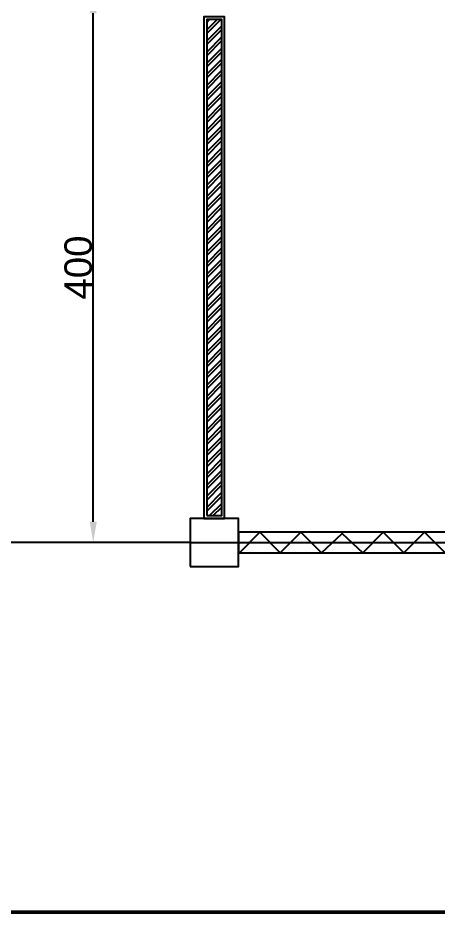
# Model space of a CAD drawing. Header units: centimetres. Extents: x -377343 to 693706, y 194584 to 813780.
# Drawn here: x 203394 to 203700, y 497770 to 498430 of the extents above; entities that cross this region are included whole.
import ezdxf

# ---------------------------------------------------------------- set-up
doc = ezdxf.new("R2010")
doc.units = ezdxf.units.CM
doc.header["$PDMODE"] = 3
doc.layers.add('DINDING', color=231, linetype='Continuous', plot=False)
for name, color, linetype in [('KOLOM', 11, 'Continuous'), ('Layer1', 7, 'Continuous'), ('pintu', 235, 'Continuous'), ('PIPA', 11, 'Continuous')]:
    doc.layers.add(name, color=color, linetype=linetype)
doc.layers.add('Legenda', color=252, linetype='Continuous', lineweight=20)
doc.styles.get("Standard").update_dxf_attribs({"font": 'arial.ttf'})
doc.dimstyles.new('ISO-25', dxfattribs={"dimtxt": 2.5, "dimasz": 2.5, "dimexe": 1.25, "dimexo": 0.625, "dimtad": 1, "dimtxsty": 'Standard', "dimcen": 2.5, "dimadec": 0, "dimazin": 0, "dimtfac": 1, "dimtmove": 0, "dimatfit": 3, "dimfxl": 1, "dimarcsym": 0})

# ---------------------------------------------------------------- blocks, each defined once
blk = doc.blocks.new('*D116')
at = {"layer": 'Defpoints', "color": 0, "transparency": 16777216}
for p in [(203449, 498448.19), (203519.5, 498448.19), (203519.5, 498048.19)]:
    blk.add_point(p, dxfattribs=at)
at = {"layer": 'Layer1', "color": 0, "lineweight": -2, "transparency": 16777216}
for p, q in [((203518.88, 498448.19), (203424, 498448.19)), ((203449, 498063.19), (203449, 498433.19)), ((203518.88, 498048.19), (203424, 498048.19))]:
    blk.add_line(p, q, dxfattribs=at)
at = {"layer": 'Layer1', "color": 0, "transparency": 16777216}
for points in [[(203446.5, 498433.19), (203451.5, 498433.19), (203449, 498448.19)], [(203446.5, 498063.19), (203451.5, 498063.19), (203449, 498048.19)]]:
    blk.add_solid(points, dxfattribs=at)
at = {"layer": 'Layer1', "color": 0, "transparency": 16777216, "insert": (203438.16, 498248.19), "char_height": 20, "attachment_point": 5, "rotation": 90}
blk.add_mtext('400', dxfattribs=at)
blk = doc.blocks.new('*D114')
at = {"layer": 'Defpoints', "color": 0, "transparency": 16777216}
for p in [(203519.5, 500048.19), (203334.32, 498048.19), (203518.88, 498048.19)]:
    blk.add_point(p, dxfattribs=at)
at = {"layer": 'Layer1', "color": 0, "lineweight": -2, "transparency": 16777216}
for p, q in [((203518.88, 500048.19), (203309.32, 500048.19)), ((203334.32, 500033.19), (203334.32, 498063.19)), ((203518.25, 498048.19), (203309.32, 498048.19))]:
    blk.add_line(p, q, dxfattribs=at)
at = {"layer": 'Layer1', "color": 0, "transparency": 16777216}
for points in [[(203331.82, 500033.19), (203336.82, 500033.19), (203334.32, 500048.19)], [(203331.82, 498063.19), (203336.82, 498063.19), (203334.32, 498048.19)]]:
    blk.add_solid(points, dxfattribs=at)
at = {"layer": 'Layer1', "color": 0, "transparency": 16777216, "insert": (203323.48, 499048.19), "char_height": 20, "attachment_point": 5, "rotation": 90}
blk.add_mtext('2000', dxfattribs=at)

msp = doc.modelspace()

# ---------------------------------------------------------------- hatches: boundary and pattern name
at = {"layer": 'Layer1', "true_color": 0x939598}
h = msp.add_hatch(dxfattribs=at)
h.set_pattern_fill('ANSI32', color=252, scale=0.6)
h.set_pattern_definition([(45, (51137.798, 4238.043), (-4.041115254, 4.041115254), []), (45, (51140.4923, 4238.043), (-4.041115254, 4.041115254), [])])
h.paths.add_polyline_path([(203542.501, 498428.691), (203531.501, 498428.691), (203531.501, 498067.691), (203542.501, 498067.691)])

# ---------------------------------------------------------------- linework, layer by layer
at = {"layer": 'DINDING'}
for points in [[(203529.501, 498065.691), (203544.501, 498065.691), (203544.501, 498430.691), (203529.501, 498430.691)], [(203531.501, 498067.691), (203542.501, 498067.691), (203542.501, 498428.691), (203531.501, 498428.691)]]:
    msp.add_lwpolyline(points, close=True, dxfattribs=at)
at = {"layer": 'KOLOM'}
msp.add_lwpolyline([(203519.501, 498030.691), (203554.501, 498030.691), (203554.501, 498065.691), (203519.501, 498065.691)], close=True, dxfattribs=at)
at = {"layer": 'Layer1'}
msp.add_line((203519.501, 498048.191), (205454.501, 498048.191), dxfattribs=at)
at = {"layer": 'Legenda', "color": 1, "lineweight": 50}
msp.add_lwpolyline([(202636.04, 500582.743), (206006.733, 500582.743), (206006.733, 497779.182), (202636.04, 497779.182)], close=True, dxfattribs=at)
at = {"layer": 'pintu'}
msp.add_line((203570.135, 498055.549), (203554.501, 498039.96), dxfattribs=at)
msp.add_lwpolyline([(203554.501, 498040.691), (203899.501, 498040.691), (203899.501, 498055.691), (203554.501, 498055.691)], close=True, dxfattribs=at)
msp.add_lwpolyline([(203570.135, 498055.549), (203584.9, 498040.691), (203599.9, 498055.691), (203614.9, 498040.691), (203629.9, 498054.608), (203644.9, 498040.691), (203659.9, 498055.691), (203674.9, 498040.691), (203689.9, 498055.691), (203704.9, 498040.691), (203717.067, 498055.691)], dxfattribs=at)
at = {"layer": 'PIPA', "lineweight": 35, "extrusion": (0, 0.816497, 0.57735), "elevation": 193451.324}
msp.add_lwpolyline([(-421704.212, -325591.681), (-159560.265, -63447.734), (377343.333, -600351.331), (-158232.47, -1135927.133), (-693706.405, -600453.199), (-454216.825, -360963.619)], dxfattribs=at)

# ---------------------------------------------------------------- dimensions: what is measured, and where the dimension line sits
at = {"layer": 'Layer1'}
for base, p1, p2, picture, middle in [((203334.318, 498048.191), (203519.501, 500048.191), (203518.876, 498048.191), '*D114', (203323.482, 499048.191)), ((203448.998, 498448.191), (203519.501, 498048.191), (203519.501, 498448.191), '*D116', (203438.162, 498248.191))]:
    dim = msp.add_linear_dim(base=base, p1=p1, p2=p2, angle=90, dimstyle='ISO-25', override={"dimtxt": 20, "dimasz": 15, "dimexe": 25}, dxfattribs=at)
    dim.commit()
    dim.dimension.update_dxf_attribs({"geometry": picture, "text_midpoint": middle})

doc.saveas('drawing.dxf')
